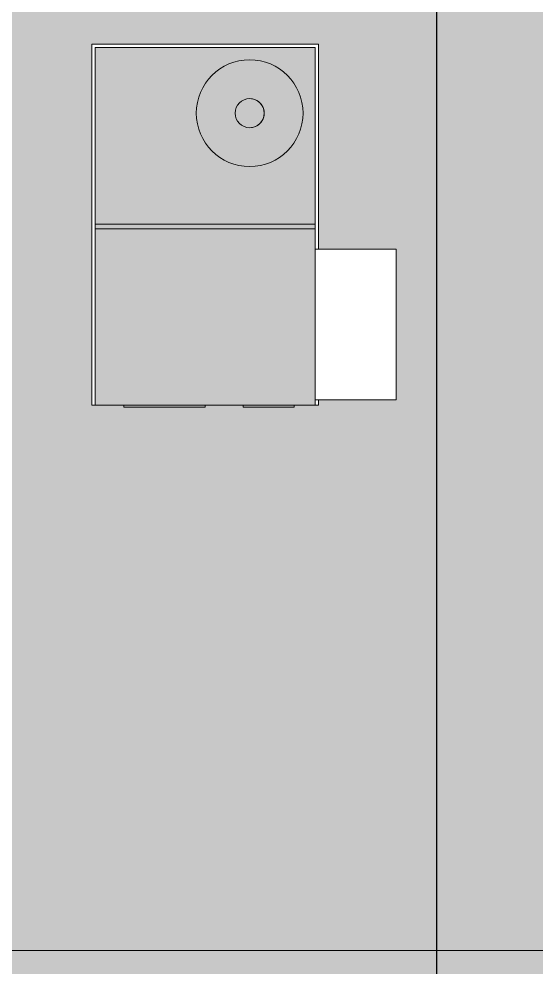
# Model space of a CAD drawing. Header units: inches. Extents: x 9391 to 11530, y 1186 to 2858.
# Drawn here: x 9788 to 9894.6, y 2316.7 to 2512 of the extents above; entities that cross this region are included whole.
import ezdxf

# ---------------------------------------------------------------- set-up
doc = ezdxf.new("R2010")
doc.units = ezdxf.units.IN
doc.header["$MEASUREMENT"] = 0
for name, color, linetype, lineweight in [('A-ROOF-1', 132, 'Continuous', 5), ('G-ANNO-SYMB-1', 111, 'Continuous', 30), ('M-EQPM', 50, 'Continuous', 9), ('S-FNDN', 32, 'Continuous', 13), ('S-FNDN-1', 32, 'Continuous', 5)]:
    doc.layers.add(name, color=color, linetype=linetype, lineweight=lineweight)

# ---------------------------------------------------------------- blocks, each defined once
blk = doc.blocks.new('AHU-Rooftop-Carrier-Cooling___Elec_Heating-3-5_ton - 50KC-06-1685728-FLOOR PLAN - ROOF')
at = {"layer": 'M-EQPM'}
for points in [[(37.1875, 22.6875), (-36.5, 22.6875), (-36.5, -22.6875), (37.1875, -22.6875)], [(37.5625, 7.875), (37.5625, 18.375), (37.1875, 18.375), (37.1875, 7.875)], [(37.5625, 0), (37.1875, 0), (37.1875, -16.75), (37.5625, -16.75)]]:
    blk.add_hatch(color=256, dxfattribs=at).paths.add_polyline_path(points, flags=0)
for p, q in [((36.0625, 39.375), (5, 39.375)), ((5, 39.375), (5, 22.6875)), ((36.0625, 22.6875), (36.0625, 39.375)), ((5, 23.375), (-37.1875, 23.375)), ((-37.1875, 23.375), (-37.1875, -23.375)), ((-37.1875, 23.375), (-37.1875, -23.375)), ((5, 23.375), (-37.1875, 23.375)), ((5, 23.375), (-37.1875, 23.375)), ((-37.1875, 23.375), (-37.1875, -23.375)), ((37.1875, 22.6875), (-36.5, 22.6875)), ((-36.5, 22.6875), (-36.5, -22.6875)), ((-0.15625, 22.6875), (-0.15625, -22.6875)), ((0.84375, 22.6875), (0.84375, -22.6875)), ((5, 22.6875), (36.0625, 22.6875)), ((37.1875, 23.375), (36.0625, 23.375)), ((37.1875, 23.375), (36.0625, 23.375)), ((37.1875, 23.375), (36.0625, 23.375)), ((37.1875, 22.6875), (37.1875, 23.375)), ((37.1875, 22.6875), (37.1875, 23.375)), ((37.1875, 22.6875), (37.1875, 23.375)), ((37.1875, -22.6875), (37.1875, 22.6875)), ((37.1875, 18.375), (37.5625, 18.375)), ((37.5625, 7.875), (37.5625, 18.375)), ((37.5625, 7.875), (37.1875, 7.875)), ((37.1875, 0), (37.5625, 0)), ((37.5625, -16.75), (37.5625, 0)), ((37.5625, -16.75), (37.1875, -16.75)), ((-37.1875, -23.375), (37.1875, -23.375)), ((-37.1875, -23.375), (37.1875, -23.375)), ((-37.1875, -23.375), (37.1875, -23.375)), ((-36.5, -22.6875), (37.1875, -22.6875)), ((37.1875, -23.375), (37.1875, -22.6875)), ((37.1875, -23.375), (37.1875, -22.6875)), ((37.1875, -23.375), (37.1875, -22.6875))]:
    blk.add_line(p, q, dxfattribs=at)
for radius in [11, 3]:
    blk.add_circle((-23, 9.1875), radius, dxfattribs=at)
for start, end in [(360, 180), (180, 360)]:
    blk.add_arc((-23, 9.1875), 3, start, end, dxfattribs=at)

msp = doc.modelspace()

# ---------------------------------------------------------------- hatches: boundary and pattern name
at = {"layer": 'A-ROOF-1'}
h = msp.add_hatch(color=256, dxfattribs=at)
h.paths.add_polyline_path([(9728.85, 2320.08), (10115.78, 2320.08), (10115.78, 2597.56), (9952.11, 2597.56), (9952.11, 2596.56), (9727.3, 2596.56), (9727.3, 2320.08)], flags=0)
h.paths.add_polyline_path([(9922.41, 2432.04), (9905.66, 2432.04), (9905.66, 2432.42), (9899.03, 2432.42), (9899.03, 2506.79), (9945.78, 2506.79), (9945.78, 2464.6), (9961.78, 2464.6), (9961.78, 2433.54), (9945.78, 2433.54), (9945.78, 2432.42), (9940.78, 2432.42), (9940.78, 2432.04), (9930.28, 2432.04), (9930.28, 2432.42), (9922.41, 2432.42)], flags=0)
h.paths.add_polyline_path([(9826.41, 2432.04), (9809.66, 2432.04), (9809.66, 2432.42), (9803.03, 2432.42), (9803.03, 2506.79), (9849.78, 2506.79), (9849.78, 2464.6), (9865.78, 2464.6), (9865.78, 2433.54), (9849.78, 2433.54), (9849.78, 2432.42), (9844.78, 2432.42), (9844.78, 2432.04), (9834.28, 2432.04), (9834.28, 2432.42), (9826.41, 2432.42)], flags=0)
at = {"layer": 'S-FNDN-1'}
msp.add_hatch(color=256, dxfattribs=at).paths.add_polyline_path([(11066, 2312.08), (11114.5, 2312.08), (11114.5, 2320.08), (9727.3, 2320.08), (9727.3, 2312.08), (11065.86, 2312.08)], flags=0)

# ---------------------------------------------------------------- linework, layer by layer
at = {"layer": 'G-ANNO-SYMB-1'}
msp.add_line((9874.11, 2748.9), (9874.11, 1243.74), dxfattribs=at)
at = {"layer": 'S-FNDN'}
msp.add_line((9727.3, 2320.08), (10115.78, 2320.08), dxfattribs=at)

# ---------------------------------------------------------------- block references
at = {"layer": 'M-EQPM', "rotation": 269.9999999999997}
msp.add_blockref('AHU-Rooftop-Carrier-Cooling___Elec_Heating-3-5_ton - 50KC-06-1685728-FLOOR PLAN - ROOF', (9826.41, 2469.6), dxfattribs=at)

doc.saveas('drawing.dxf')
